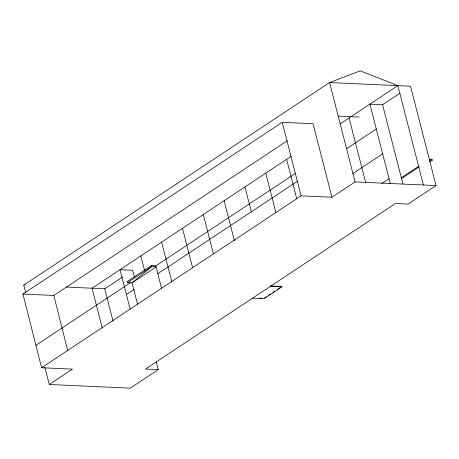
<?xml version="1.0" encoding="UTF-8"?>
<svg xmlns="http://www.w3.org/2000/svg" width="459" height="459" viewBox="0 0 459 459"><rect width="100%" height="100%" fill="white"/><g stroke="black" fill="none" stroke-linecap="round" stroke-linejoin="round"><path stroke-width="0.69" d="M25.71 292.71L23.765 285.119L329.573 82.545L360.321 70.847L397.873 85.644L423.382 185.006M22.95 294.053L282.21 122.312L313.055 123.712L331.932 197.238L301.087 195.838L41.585 367.739L22.95 294.053L53.795 295.453L67.68 350.372M53.554 295.613L287.368 140.729M291.367 156.192L92.058 288.218L102.334 328.237M340.159 123.873L397.873 85.644M66.446 287.059L104.727 288.797L122.576 276.972M390.282 183.514L369.914 104.164L382.576 104.744L399.829 93.315M295.344 173.45L155.796 265.887L151.579 265.405L127.16 281.579L127.436 282.658L132.066 282.87L156.071 266.954L151.854 266.484L127.436 282.658M35.911 345.3L130.597 282.578M126.397 294.54L134.126 289.417M157.913 273.662L297.748 181.035M346.539 148.716L376.288 129.008M352.914 173.554L382.668 153.845M44.844 367.229L49.274 384.476L72.43 369.139L41.585 367.739M331.932 197.238L355.088 181.902L436.05 185.579L410.541 86.217L329.573 82.545L355.088 181.902M381.905 183.416L389.043 178.683M401.327 177.748L418.797 166.175M401.533 178.562L419.383 166.743M429.871 161.746L432.246 160.168L432.039 159.353L429.285 159.227L429.394 160.042L432.246 160.168M264.539 297.914L266.329 296.726M268.716 295.143L270.512 293.961M272.898 292.377L274.694 291.19M277.081 289.606L280.065 287.627M270.38 285.923L281.86 286.439L281.952 286.812L264.034 298.683L252.559 298.161M156.267 362.111L158.2 369.633L130.236 388.153L49.274 384.476M436.05 185.579L408.091 204.1L395.423 203.526L145.532 369.059L158.2 369.633M23.765 285.119L25.102 284.609M338.191 116.098L359.156 117.051M270.477 286.29L281.952 286.812M259.892 298.126L261.917 298.218M382.576 104.744L402.95 184.088M349.087 117.963L365.559 182.131M282.21 122.312L301.087 195.838M286.611 159.348L296.709 198.678M265.784 173.141L275.882 212.471M244.957 186.939L251.337 211.777M224.13 200.732L234.406 240.751M203.303 214.531L213.401 253.856M182.481 228.324L192.579 267.654M161.654 242.123L171.93 282.142M155.796 265.887L161.545 288.275M151.579 265.405L151.854 266.484L132.066 282.87L137.539 304.179M140.827 255.915L144.551 270.403M134.464 277.196L132.685 270.276L120.017 269.697L130.115 309.027M104.727 288.797L113.08 321.34"/></g></svg>
